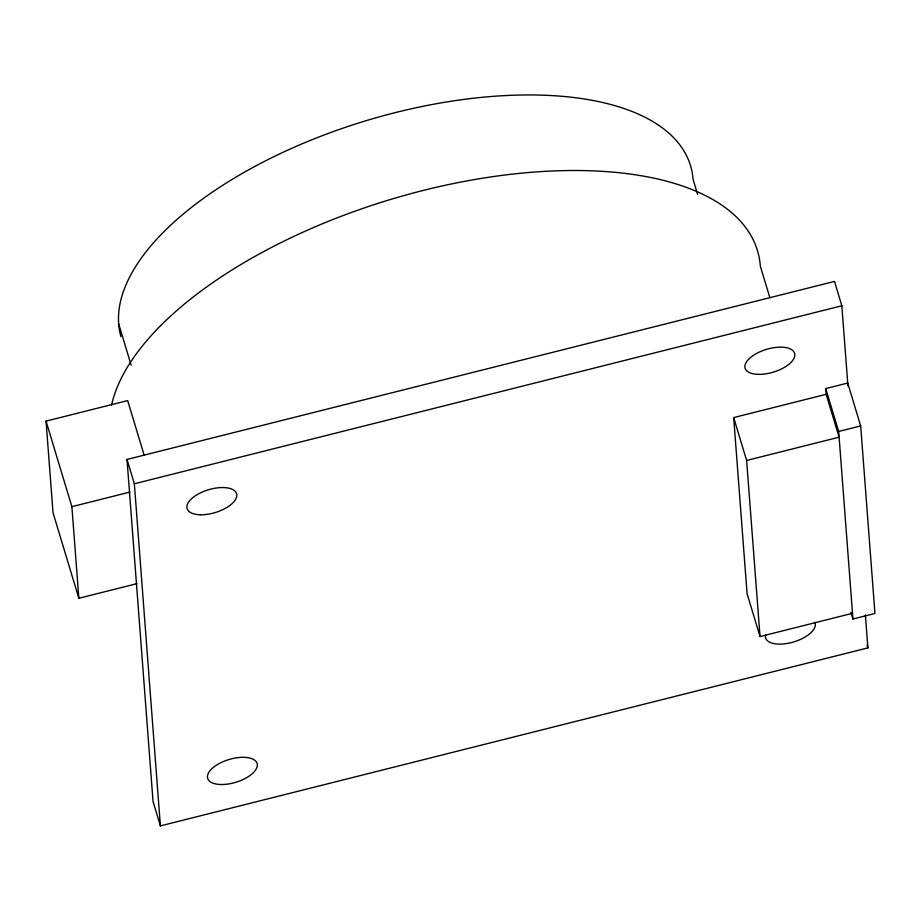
<?xml version="1.0" encoding="UTF-8"?>
<svg xmlns="http://www.w3.org/2000/svg" width="921" height="921" viewBox="0 0 921 921"><rect width="100%" height="100%" fill="white"/><g stroke="black" fill="none" stroke-linecap="round" stroke-linejoin="round"><path stroke-width="1.38" d="M136.964 583.649L78.849 598.27L53.027 512.721L46.05 421.127L127.674 400.589L144.079 454.905M865.383 614.963L867.893 647.877L160.392 825.895L153.047 801.546L127.006 459.441L834.495 281.423L841.84 305.772L847.942 385.922M160.392 825.895L134.351 483.79L841.84 305.772M78.849 598.27L71.884 506.677L129.988 492.056M852.512 613.282L760.032 636.561L746.62 460.465L839.112 437.187L826.16 394.315L825.734 388.593L847.723 383.055L860.675 425.928L874.95 613.478L852.95 619.004L850.923 612.304M760.032 636.561L747.081 593.677L733.68 417.581L826.16 394.315M852.95 619.004L838.674 431.465L860.675 425.928M825.734 388.593L838.674 431.465M769.864 297.702L760.332 266.123A336.856 155.027 -16.8 0 0 447.744 184.741A336.856 155.027 -16.8 0 0 111.545 405.056M867.075 645.172L867.893 647.877M697.634 194.504L693.064 179.353A297.345 136.838 -16.8 0 0 381.801 116.161A297.345 136.838 -16.8 0 0 120.939 336.625M733.68 417.581L746.62 460.465M118.682 323.881L131.15 365.188M127.006 459.441L134.351 483.79M46.05 421.127L71.884 506.677M814.797 622.228A25.834 11.892 -16.8 0 1 791.312 642.582A25.834 11.892 -16.8 0 1 765.65 634.592M200.179 514.758A25.834 11.892 -16.8 0 0 236.812 494.888A25.834 11.892 -16.8 0 0 198.579 493.84A25.834 11.892 -16.8 0 0 200.179 514.758M220.706 784.508A25.834 11.892 -16.8 0 0 257.339 764.626A25.834 11.892 -16.8 0 0 219.117 763.59A25.834 11.892 -16.8 0 0 220.706 784.508M758.167 374.363A25.834 11.892 -16.8 0 0 794.811 354.481A25.834 11.892 -16.8 0 0 756.578 353.434A25.834 11.892 -16.8 0 0 758.167 374.363"/></g></svg>
